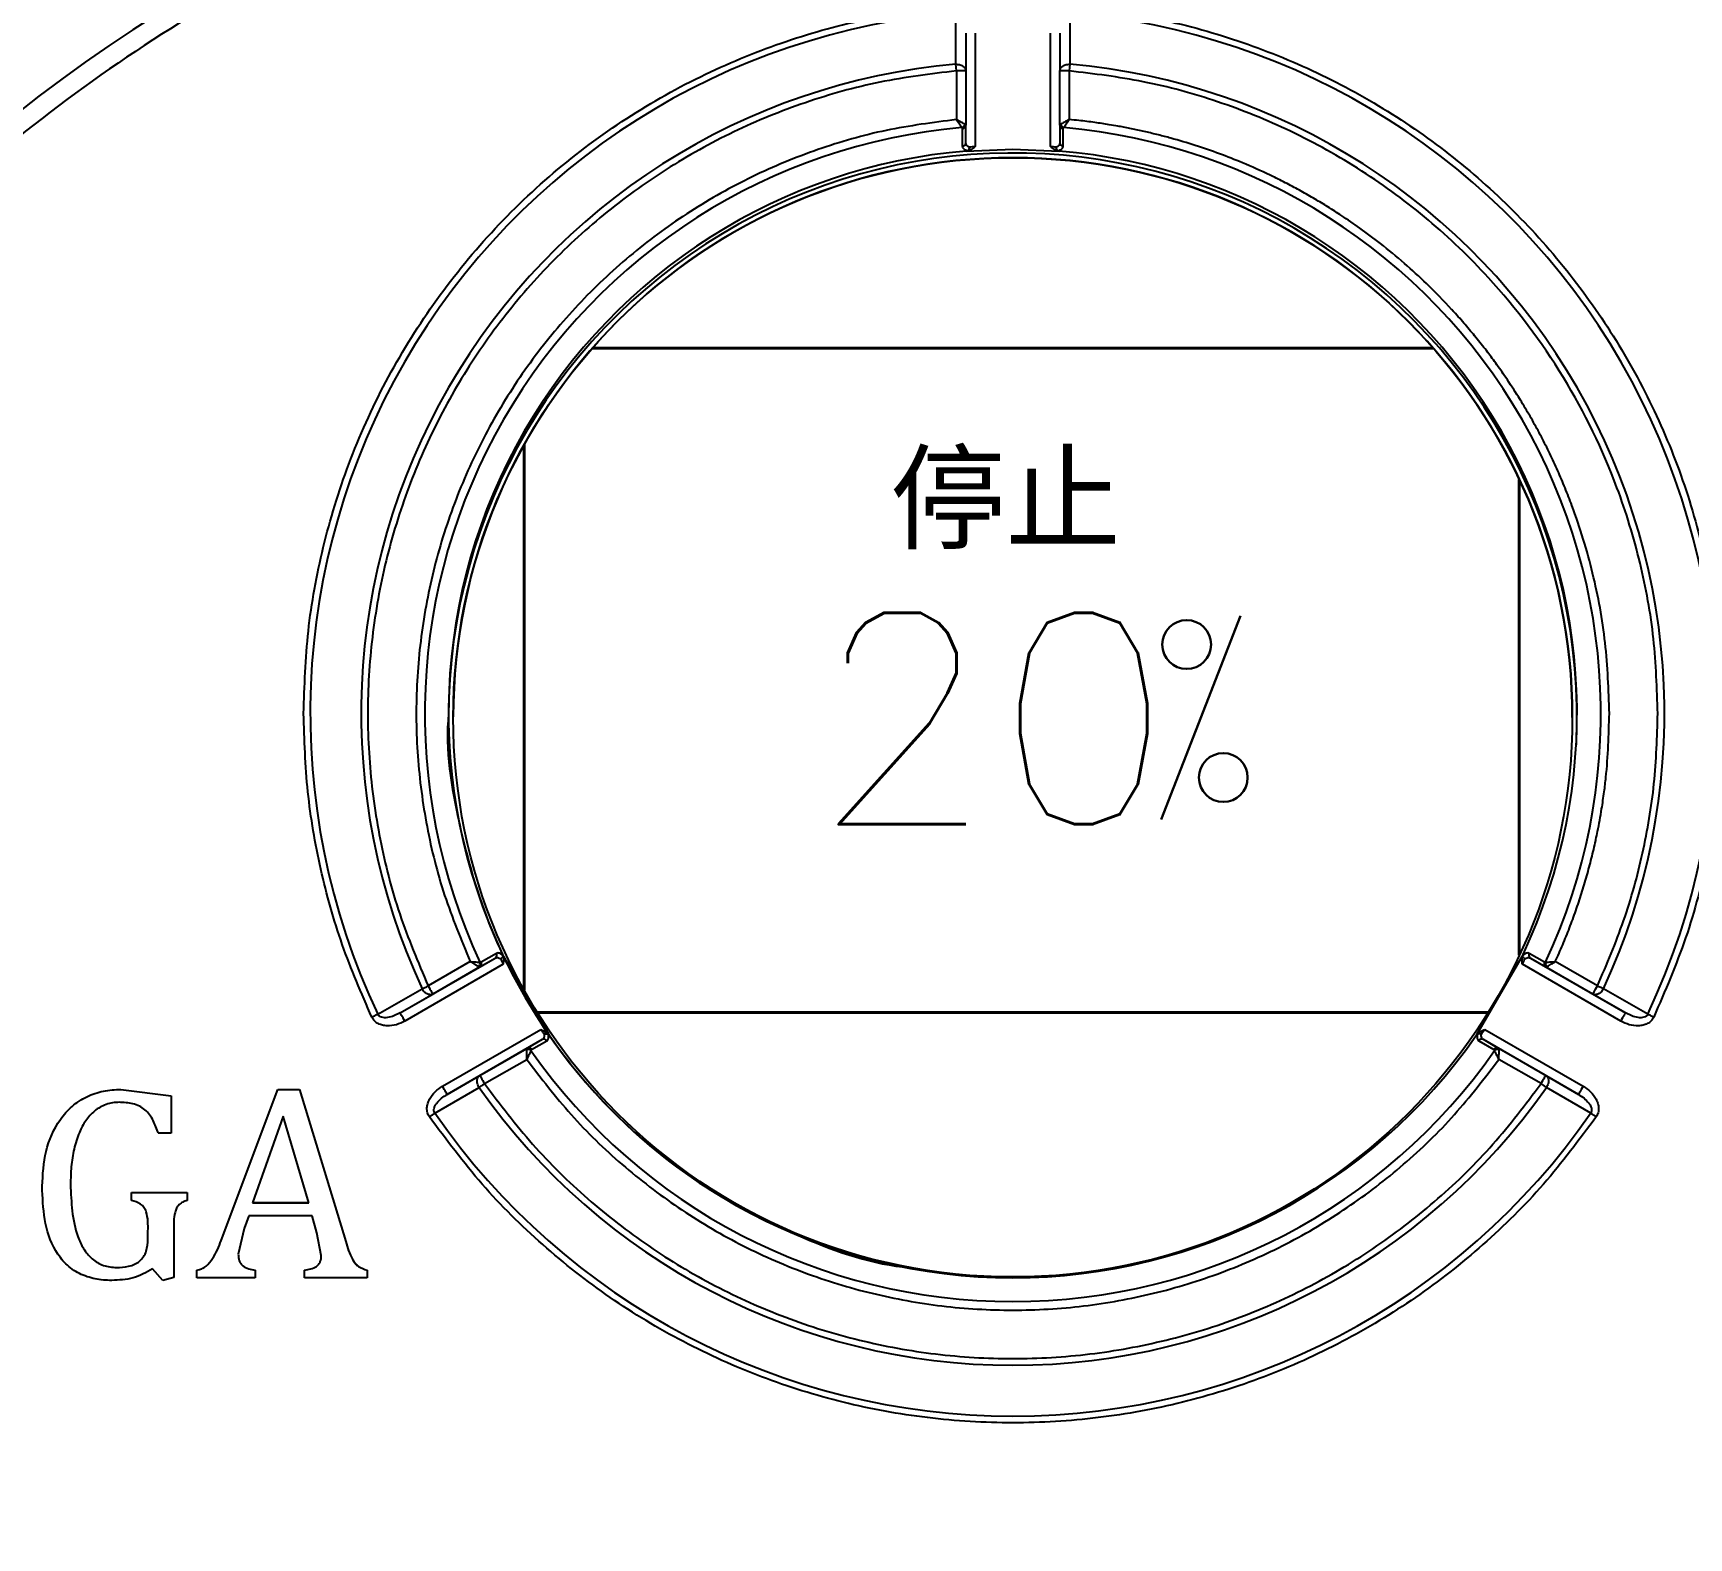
# Model space of a CAD drawing. Header units: millimetres. Extents: x 1953 to 4389, y 564 to 2287.
# Drawn here: x 2553.4 to 2641.4, y 2020.2 to 2100.1 of the extents above; entities that cross this region are included whole.
import ezdxf

# ---------------------------------------------------------------- set-up
doc = ezdxf.new("R2010")
doc.units = ezdxf.units.MM
for name, color, linetype, lineweight in [('DIM', 4, 'Continuous', 13), ('标注', 3, 'Continuous', 13), ('粗实线', 7, 'Continuous', 40)]:
    doc.layers.add(name, color=color, linetype=linetype, lineweight=lineweight)
doc.styles.add('01', font='txt.shx')

msp = doc.modelspace()

# ---------------------------------------------------------------- linework, layer by layer
at = {"color": 7, "linetype": 'Continuous', "lineweight": 25}
for p, q in [((2602.437, 2098.493), (2602.439, 2101.21)), ((2608.496, 2101.21), (2608.499, 2098.493)), ((2602.968, 2100.148), (2602.968, 2098.141)), ((2603.468, 2100.148), (2603.468, 2094.113)), ((2607.468, 2094.113), (2607.468, 2100.148)), ((2607.968, 2100.148), (2607.968, 2098.141)), ((2602.468, 2098.141), (2602.437, 2098.493)), ((2602.468, 2098.141), (2602.468, 2095.555)), ((2602.968, 2098.141), (2602.968, 2095.25)), ((2607.968, 2095.25), (2607.968, 2098.141)), ((2608.499, 2098.493), (2608.468, 2098.141)), ((2608.468, 2098.141), (2608.468, 2095.555)), ((2602.968, 2094.313), (2602.968, 2095.25)), ((2607.968, 2095.25), (2607.968, 2094.313)), ((2602.783, 2095.069), (2602.784, 2094.133)), ((2608.152, 2094.133), (2608.152, 2095.069)), ((2602.994, 2093.877), (2605.468, 2093.98)), ((2605.468, 2093.98), (2607.941, 2093.877)), ((2575.717, 2063.806), (2575.717, 2063.806)), ((2635.217, 2063.742), (2635.217, 2063.743)), ((2578.012, 2051.227), (2577.201, 2050.76)), ((2633.734, 2050.76), (2632.923, 2051.227)), ((2572.895, 2048.06), (2577.948, 2050.978)), ((2578.371, 2050.645), (2573.145, 2047.627)), ((2576.623, 2050.79), (2574.383, 2049.497)), ((2577.137, 2050.51), (2574.633, 2049.064)), ((2577.134, 2050.509), (2577.163, 2050.528)), ((2577.137, 2050.51), (2577.948, 2050.978)), ((2577.974, 2050.996), (2577.981, 2050.993)), ((2580.812, 2046.889), (2578.339, 2051.173)), ((2632.597, 2051.173), (2630.123, 2046.889)), ((2637.791, 2047.627), (2632.564, 2050.645)), ((2632.954, 2050.993), (2632.962, 2050.996)), ((2632.988, 2050.978), (2633.798, 2050.51)), ((2632.988, 2050.978), (2638.041, 2048.06)), ((2633.773, 2050.528), (2633.801, 2050.509)), ((2636.302, 2049.064), (2633.798, 2050.51)), ((2636.552, 2049.497), (2634.313, 2050.79)), ((2571.711, 2047.987), (2574.063, 2049.348)), ((2572.895, 2048.06), (2574.633, 2049.064)), ((2638.041, 2048.06), (2636.302, 2049.064)), ((2639.225, 2047.987), (2636.873, 2049.348)), ((2572.895, 2048.06), (2572.564, 2047.904)), ((2638.372, 2047.904), (2638.041, 2048.06)), ((2575.145, 2044.163), (2580.371, 2047.181)), ((2630.564, 2047.181), (2635.791, 2044.163)), ((2580.448, 2046.648), (2575.395, 2043.73)), ((2577.133, 2044.734), (2579.637, 2046.179)), ((2580.448, 2046.648), (2579.637, 2046.179)), ((2579.886, 2046.11), (2580.696, 2046.579)), ((2630.239, 2046.579), (2631.05, 2046.11)), ((2631.298, 2046.179), (2630.488, 2046.648)), ((2635.541, 2043.73), (2630.488, 2046.648)), ((2633.802, 2044.734), (2631.298, 2046.179)), ((2577.383, 2044.301), (2579.623, 2045.594)), ((2633.552, 2044.301), (2631.313, 2045.594)), ((2575.395, 2043.73), (2577.133, 2044.734)), ((2633.802, 2044.734), (2635.541, 2043.73)), ((2558.044, 2043.995), (2560.72, 2043.654)), ((2558.044, 2043.995), (2558.044, 2043.995)), ((2560.72, 2043.654), (2560.72, 2041.663)), ((2560.72, 2043.654), (2560.72, 2043.654)), ((2563.38, 2035.965), (2566.398, 2043.995)), ((2563.38, 2035.965), (2566.398, 2043.995)), ((2566.398, 2043.995), (2567.543, 2043.995)), ((2566.398, 2043.995), (2566.398, 2043.995)), ((2566.398, 2043.995), (2567.543, 2043.995)), ((2567.543, 2043.995), (2570.004, 2035.907)), ((2567.543, 2043.995), (2567.543, 2043.995)), ((2567.543, 2043.995), (2570.004, 2035.907)), ((2574.739, 2042.741), (2577.094, 2044.098)), ((2636.196, 2042.741), (2633.842, 2044.098)), ((2566.681, 2042.576), (2565.05, 2037.958)), ((2568.041, 2037.958), (2566.681, 2042.576)), ((2560.72, 2041.663), (2560.034, 2041.663)), ((2555.369, 2038.951), (2555.369, 2038.951)), ((2553.86, 2038.85), (2553.86, 2038.85)), ((2558.604, 2038.096), (2558.604, 2038.507)), ((2558.604, 2038.507), (2561.566, 2038.507)), ((2558.604, 2038.507), (2561.566, 2038.507)), ((2558.604, 2038.507), (2558.604, 2038.507)), ((2561.566, 2038.507), (2561.566, 2038.096)), ((2561.566, 2038.507), (2561.566, 2038.507)), ((2564.842, 2037.272), (2564.6, 2036.595)), ((2568.21, 2037.272), (2564.842, 2037.272)), ((2565.05, 2037.958), (2568.041, 2037.958)), ((2568.041, 2037.958), (2565.05, 2037.958)), ((2568.463, 2036.372), (2568.21, 2037.272)), ((2559.485, 2036.033), (2559.485, 2036.462)), ((2560.857, 2036.513), (2560.857, 2033.995)), ((2564.6, 2036.595), (2564.285, 2035.238)), ((2568.703, 2035.165), (2568.463, 2036.372)), ((2563.38, 2035.965), (2563.38, 2035.965)), ((2570.004, 2035.907), (2570.004, 2035.907)), ((2560.276, 2033.842), (2559.731, 2034.455)), ((2560.857, 2033.995), (2560.276, 2033.842)), ((2562.092, 2033.98), (2562.092, 2034.391)), ((2562.092, 2034.391), (2562.092, 2034.391)), ((2565.181, 2033.98), (2562.092, 2033.98)), ((2565.181, 2034.391), (2565.181, 2033.98)), ((2567.813, 2033.98), (2567.813, 2034.391)), ((2571.147, 2033.98), (2567.813, 2033.98)), ((2571.147, 2034.391), (2571.147, 2033.98)), ((2571.147, 2034.391), (2571.147, 2034.391))]:
    msp.add_line(p, q, dxfattribs=at)
at = {"color": 7, "linetype": 'Continuous', "lineweight": 25, "flags": 128}
for points in [[(2602.968, 2098.141), (2602.958, 2098.141), (2602.93, 2098.141), (2602.884, 2098.141), (2602.821, 2098.141), (2602.746, 2098.141), (2602.659, 2098.141), (2602.565, 2098.141), (2602.468, 2098.141)], [(2608.468, 2098.141), (2608.37, 2098.141), (2608.276, 2098.141), (2608.19, 2098.141), (2608.114, 2098.141), (2608.052, 2098.141), (2608.006, 2098.141), (2607.977, 2098.141), (2607.968, 2098.141)], [(2574.063, 2049.348), (2574.096, 2049.363), (2574.131, 2049.38), (2574.169, 2049.397), (2574.21, 2049.416), (2574.252, 2049.436), (2574.295, 2049.456), (2574.339, 2049.476), (2574.383, 2049.497)], [(2574.383, 2049.497), (2574.432, 2049.412), (2574.479, 2049.331), (2574.522, 2049.256), (2574.56, 2049.191), (2574.591, 2049.137), (2574.614, 2049.097), (2574.628, 2049.072), (2574.633, 2049.064)], [(2636.302, 2049.064), (2636.307, 2049.072), (2636.321, 2049.097), (2636.345, 2049.137), (2636.376, 2049.191), (2636.414, 2049.256), (2636.457, 2049.331), (2636.504, 2049.412), (2636.552, 2049.497)], [(2636.873, 2049.348), (2636.84, 2049.363), (2636.804, 2049.38), (2636.766, 2049.397), (2636.726, 2049.416), (2636.684, 2049.436), (2636.641, 2049.456), (2636.597, 2049.476), (2636.552, 2049.497)], [(2571.711, 2047.987), (2571.678, 2047.972), (2571.642, 2047.955), (2571.604, 2047.937), (2571.564, 2047.918), (2571.522, 2047.898), (2571.479, 2047.878), (2571.436, 2047.857), (2571.391, 2047.836)], [(2573.145, 2047.627), (2573.096, 2047.712), (2573.049, 2047.793), (2573.006, 2047.868), (2572.968, 2047.933), (2572.937, 2047.987), (2572.914, 2048.027), (2572.9, 2048.052), (2572.895, 2048.06)], [(2638.041, 2048.06), (2638.036, 2048.052), (2638.022, 2048.027), (2637.999, 2047.987), (2637.968, 2047.933), (2637.93, 2047.868), (2637.886, 2047.793), (2637.84, 2047.712), (2637.791, 2047.627)], [(2639.544, 2047.836), (2639.5, 2047.857), (2639.456, 2047.878), (2639.413, 2047.898), (2639.371, 2047.918), (2639.331, 2047.937), (2639.293, 2047.955), (2639.258, 2047.972), (2639.225, 2047.987)], [(2575.395, 2043.73), (2575.39, 2043.738), (2575.376, 2043.763), (2575.353, 2043.803), (2575.322, 2043.857), (2575.284, 2043.923), (2575.24, 2043.997), (2575.194, 2044.079), (2575.145, 2044.163)], [(2577.383, 2044.301), (2577.343, 2044.273), (2577.303, 2044.245), (2577.264, 2044.217), (2577.226, 2044.191), (2577.19, 2044.165), (2577.156, 2044.141), (2577.123, 2044.119), (2577.094, 2044.098)], [(2577.133, 2044.734), (2577.138, 2044.725), (2577.152, 2044.701), (2577.175, 2044.661), (2577.206, 2044.607), (2577.244, 2044.541), (2577.287, 2044.466), (2577.334, 2044.385), (2577.383, 2044.301)], [(2633.552, 2044.301), (2633.601, 2044.385), (2633.648, 2044.466), (2633.691, 2044.541), (2633.729, 2044.607), (2633.76, 2044.661), (2633.783, 2044.701), (2633.798, 2044.725), (2633.802, 2044.734)], [(2633.842, 2044.098), (2633.812, 2044.119), (2633.78, 2044.141), (2633.745, 2044.165), (2633.709, 2044.191), (2633.671, 2044.217), (2633.632, 2044.245), (2633.593, 2044.273), (2633.552, 2044.301)], [(2635.791, 2044.163), (2635.742, 2044.079), (2635.695, 2043.997), (2635.652, 2043.923), (2635.614, 2043.857), (2635.583, 2043.803), (2635.56, 2043.763), (2635.546, 2043.738), (2635.541, 2043.73)], [(2574.449, 2042.54), (2574.489, 2042.568), (2574.529, 2042.596), (2574.568, 2042.623), (2574.606, 2042.649), (2574.643, 2042.674), (2574.677, 2042.698), (2574.71, 2042.721), (2574.739, 2042.741)], [(2636.196, 2042.741), (2636.226, 2042.721), (2636.258, 2042.698), (2636.293, 2042.674), (2636.33, 2042.649), (2636.368, 2042.623), (2636.407, 2042.596), (2636.447, 2042.568), (2636.487, 2042.54)]]:
    msp.add_lwpolyline(points, dxfattribs=at)
at = {"color": 7, "linetype": 'Continuous', "lineweight": 25}
msp.add_circle((2605.467, 2063.774), 29.75, dxfattribs=at)
for centre, radius, start, end in [((2605.468, 2028.98), 91.48, 295.79271, 180), ((2605.468, 2028.98), 90.341, 353.64897, 186.35103), ((2605.468, 2028.98), 89.875, 353.64897, 186.35103), ((2605.468, 2028.98), 85.319, 353.33017, 186.66983), ((2605.468, 2063.98), 37.354, 94.65071, 205.34929), ((2605.468, 2063.98), 37.354, 334.65071, 85.34929), ((2605.468, 2063.98), 34.646, 95.01875, 204.98125), ((2605.468, 2063.98), 34.646, 335.01875, 84.98125), ((2602.696, 2095.347), 0.229, 285.08159, 349.89545), ((2602.778, 2095.259), 0.19, 271.48934, 357.31235), ((2608.157, 2095.259), 0.19, 182.68765, 268.51066), ((2608.24, 2095.347), 0.229, 190.10455, 254.91841), ((2605.468, 2063.98), 31.264, 94.97704, 205.02296), ((2605.468, 2063.98), 31.264, 334.97704, 85.02296), ((2605.467, 2063.774), 30, 357.22072, 180), ((2605.468, 2063.98), 30, 94.72923, 205.27077), ((2605.467, 2063.774), 29.75, 0, 179.93876), ((2602.778, 2094.322), 0.189, 271.61717, 357.31776), ((2605.468, 2063.98), 30, 334.72923, 85.27077), ((2608.157, 2094.322), 0.189, 182.6801, 268.38296), ((2577.846, 2051.137), 0.189, 302.68007, 28.38309), ((2633.09, 2051.137), 0.189, 151.61704, 237.31779), ((2576.917, 2050.696), 0.229, 310.10459, 14.91837), ((2577.035, 2050.669), 0.19, 302.68761, 28.51079), ((2633.901, 2050.669), 0.19, 151.48921, 237.31239), ((2634.018, 2050.696), 0.229, 165.08163, 229.89541), ((2605.468, 2063.98), 30, 214.72923, 325.27077), ((2579.689, 2045.895), 0.229, 45.08176, 109.89528), ((2579.724, 2046.011), 0.19, 31.48925, 117.3121), ((2605.468, 2063.98), 31.264, 214.97704, 325.02296), ((2580.535, 2046.479), 0.189, 31.61702, 117.31857), ((2630.401, 2046.479), 0.189, 62.68036, 148.38305), ((2631.212, 2046.011), 0.19, 62.6879, 148.51075), ((2631.247, 2045.895), 0.229, 70.10472, 134.91824), ((2605.468, 2063.98), 34.646, 215.01875, 324.98125), ((2605.468, 2063.98), 37.354, 214.65071, 325.34929), ((2605.468, 2028.98), 91.48, 180, 290.22656)]:
    msp.add_arc(centre, radius, start, end, dxfattribs=at)
for points in [[(2507.794, 2039.77), (2508.318, 2043.422), (2509.366, 2050.725), (2512.486, 2061.368), (2516.694, 2071.611), (2522.049, 2081.312), (2528.454, 2090.351), (2535.835, 2098.613), (2544.097, 2105.994), (2553.136, 2112.399), (2562.837, 2117.754), (2573.08, 2121.962), (2583.723, 2125.082), (2591.027, 2126.13), (2594.678, 2126.654)], [(2507.997, 2046.312), (2508.683, 2049.607), (2510.056, 2056.195), (2513.377, 2065.747), (2517.58, 2074.931), (2522.716, 2083.634), (2528.705, 2091.771), (2535.493, 2099.255), (2543.007, 2106.011), (2551.169, 2111.965), (2559.894, 2117.063), (2569.095, 2121.228), (2578.661, 2124.508), (2585.256, 2125.852), (2588.553, 2126.525)], [(2616.257, 2126.654), (2619.909, 2126.13), (2627.212, 2125.082), (2637.855, 2121.962), (2648.098, 2117.754), (2657.799, 2112.399), (2666.838, 2105.994), (2675.1, 2098.613), (2682.482, 2090.351), (2688.886, 2081.312), (2694.242, 2071.611), (2698.45, 2061.368), (2701.569, 2050.725), (2702.617, 2043.422), (2703.141, 2039.77)], [(2622.8, 2126.452), (2626.094, 2125.765), (2632.683, 2124.392), (2642.235, 2121.072), (2651.418, 2116.868), (2660.121, 2111.732), (2668.258, 2105.743), (2675.742, 2098.955), (2682.498, 2091.442), (2688.452, 2083.28), (2693.551, 2074.555), (2697.715, 2065.353), (2700.995, 2055.787), (2702.34, 2049.193), (2703.012, 2045.896)], [(2511.727, 2028.98), (2511.814, 2032.048), (2511.988, 2038.183), (2513.392, 2047.298), (2515.617, 2056.236), (2518.724, 2064.911), (2522.663, 2073.24), (2527.4, 2081.144), (2532.889, 2088.544), (2539.077, 2095.371), (2545.904, 2101.559), (2553.305, 2107.048), (2561.208, 2111.785), (2569.537, 2115.724), (2578.213, 2118.832), (2587.151, 2121.057), (2596.265, 2122.46), (2602.4, 2122.634), (2605.468, 2122.721)], [(2605.468, 2122.721), (2608.535, 2122.634), (2614.671, 2122.46), (2623.785, 2121.057), (2632.723, 2118.832), (2641.398, 2115.724), (2649.728, 2111.785), (2657.631, 2107.048), (2665.032, 2101.559), (2671.859, 2095.371), (2678.047, 2088.544), (2683.535, 2081.144), (2688.273, 2073.24), (2692.211, 2064.911), (2695.319, 2056.236), (2697.544, 2047.298), (2698.947, 2038.183), (2699.121, 2032.048), (2699.208, 2028.98)], [(2605.468, 2113.266), (2602.505, 2113.176), (2596.58, 2112.995), (2587.79, 2111.54), (2579.198, 2109.235), (2570.896, 2106.02), (2562.979, 2101.955), (2555.534, 2097.077), (2548.644, 2091.443), (2542.385, 2085.115), (2536.827, 2078.164), (2532.032, 2070.666), (2528.052, 2062.704), (2524.933, 2054.369), (2522.704, 2045.751), (2521.413, 2036.948), (2520.988, 2028.049), (2521.497, 2022.143), (2521.752, 2019.19)], [(2689.184, 2019.19), (2689.438, 2022.143), (2689.947, 2028.049), (2689.523, 2036.948), (2688.231, 2045.751), (2686.003, 2054.369), (2682.884, 2062.704), (2678.904, 2070.666), (2674.108, 2078.164), (2668.55, 2085.115), (2662.291, 2091.443), (2655.401, 2097.077), (2647.956, 2101.955), (2640.039, 2106.02), (2631.738, 2109.235), (2623.145, 2111.54), (2614.356, 2112.995), (2608.43, 2113.176), (2605.468, 2113.266)], [(2608.525, 2101.563), (2610.034, 2101.387), (2613.05, 2101.035), (2617.454, 2099.821), (2621.685, 2098.124), (2625.68, 2095.92), (2629.38, 2093.253), (2632.732, 2090.16), (2635.688, 2086.685), (2638.203, 2082.879), (2640.241, 2078.798), (2641.773, 2074.501), (2642.776, 2070.051), (2643.235, 2065.513), (2643.147, 2060.952), (2642.5, 2056.439), (2641.35, 2052.019), (2640.146, 2049.23), (2639.544, 2047.836)], [(2602.468, 2098.141), (2601.106, 2097.974), (2598.383, 2097.639), (2594.411, 2096.522), (2590.595, 2094.972), (2586.993, 2092.968), (2583.657, 2090.549), (2580.634, 2087.748), (2577.969, 2084.606), (2575.698, 2081.167), (2573.855, 2077.481), (2572.467, 2073.601), (2571.552, 2069.583), (2571.126, 2065.485), (2571.191, 2061.364), (2571.757, 2057.284), (2572.775, 2053.286), (2573.847, 2050.76), (2574.383, 2049.497)], [(2602.468, 2095.555), (2601.219, 2095.393), (2598.721, 2095.068), (2595.081, 2094.022), (2591.585, 2092.582), (2588.286, 2090.729), (2585.23, 2088.499), (2582.461, 2085.922), (2580.018, 2083.034), (2577.935, 2079.876), (2576.241, 2076.493), (2574.962, 2072.933), (2574.114, 2069.246), (2573.711, 2065.485), (2573.756, 2061.702), (2574.257, 2057.954), (2575.171, 2054.278), (2576.139, 2051.953), (2576.623, 2050.79)], [(2603.468, 2094.113), (2603.411, 2094.108), (2603.296, 2094.097), (2603.201, 2094.086), (2603.153, 2094.081)], [(2607.782, 2094.081), (2607.735, 2094.086), (2607.639, 2094.097), (2607.525, 2094.108), (2607.468, 2094.113)], [(2578.242, 2050.933), (2578.261, 2050.889), (2578.3, 2050.801), (2578.347, 2050.697), (2578.371, 2050.645)], [(2632.564, 2050.645), (2632.588, 2050.697), (2632.636, 2050.801), (2632.674, 2050.889), (2632.693, 2050.933)], [(2580.371, 2047.181), (2580.404, 2047.134), (2580.471, 2047.04), (2580.528, 2046.963), (2580.557, 2046.925)], [(2630.379, 2046.925), (2630.408, 2046.963), (2630.465, 2047.04), (2630.531, 2047.134), (2630.564, 2047.181)], [(2579.623, 2045.594), (2580.388, 2044.593), (2581.918, 2042.592), (2584.644, 2039.963), (2587.639, 2037.655), (2590.893, 2035.725), (2594.352, 2034.193), (2597.969, 2033.084), (2601.692, 2032.412), (2605.468, 2032.187), (2609.244, 2032.412), (2612.967, 2033.084), (2616.583, 2034.193), (2620.042, 2035.725), (2623.297, 2037.655), (2626.292, 2039.963), (2629.018, 2042.592), (2630.548, 2044.593), (2631.313, 2045.594)], [(2577.383, 2044.301), (2578.209, 2043.205), (2579.86, 2041.014), (2582.814, 2038.133), (2586.064, 2035.603), (2589.6, 2033.486), (2593.363, 2031.806), (2597.3, 2030.589), (2601.354, 2029.851), (2605.468, 2029.604), (2609.581, 2029.851), (2613.636, 2030.589), (2617.573, 2031.806), (2621.335, 2033.486), (2624.872, 2035.603), (2628.122, 2038.133), (2631.075, 2041.014), (2632.727, 2043.205), (2633.552, 2044.301)], [(2636.487, 2042.54), (2635.58, 2041.322), (2633.767, 2038.885), (2630.515, 2035.679), (2626.929, 2032.862), (2623.023, 2030.505), (2618.863, 2028.634), (2614.508, 2027.278), (2610.021, 2026.456), (2605.468, 2026.181), (2600.915, 2026.456), (2596.428, 2027.278), (2592.072, 2028.634), (2587.912, 2030.505), (2584.006, 2032.862), (2580.421, 2035.679), (2577.168, 2038.885), (2575.355, 2041.322), (2574.449, 2042.54)], [(2605.468, 1935.24), (2602.4, 1935.327), (2596.265, 1935.501), (2587.151, 1936.904), (2578.213, 1939.129), (2569.537, 1942.237), (2561.208, 1946.176), (2553.305, 1950.913), (2545.904, 1956.402), (2539.077, 1962.589), (2532.889, 1969.416), (2527.4, 1976.817), (2522.663, 1984.72), (2518.724, 1993.05), (2515.617, 2001.725), (2513.392, 2010.663), (2511.988, 2019.777), (2511.814, 2025.913), (2511.727, 2028.98)], [(2699.208, 2028.98), (2699.121, 2025.913), (2698.947, 2019.777), (2697.544, 2010.663), (2695.319, 2001.725), (2692.211, 1993.05), (2688.273, 1984.72), (2683.535, 1976.817), (2678.047, 1969.416), (2671.859, 1962.589), (2665.032, 1956.402), (2657.631, 1950.913), (2649.728, 1946.176), (2641.398, 1942.237), (2632.723, 1939.129), (2623.785, 1936.904), (2614.671, 1935.501), (2608.535, 1935.327), (2605.468, 1935.24)]]:
    msp.add_open_spline(points, degree=3, dxfattribs=at)
for points, knots in [([(2567.761, 2063.98), (2567.81, 2065.444), (2567.91, 2068.413), (2568.733, 2072.864), (2570.091, 2077.317), (2572.05, 2081.668), (2574.592, 2085.808), (2577.667, 2089.61), (2581.207, 2092.983), (2585.128, 2095.853), (2589.306, 2098.158), (2593.634, 2099.873), (2598.003, 2101.054), (2600.955, 2101.395), (2602.41, 2101.563)], [0, 0, 0, 0, 0.078216, 0.158605, 0.241035, 0.32651, 0.412892, 0.5, 0.587092, 0.673473, 0.758965, 0.841378, 0.921776, 1, 1, 1, 1]), ([(2602.437, 2098.493), (2602.502, 2098.491), (2602.602, 2098.488), (2602.726, 2098.446), (2602.81, 2098.402), (2602.881, 2098.344), (2602.949, 2098.26), (2602.961, 2098.187), (2602.968, 2098.141)], [0, 0, 0, 0, 0.238585, 0.363839, 0.500003, 0.621304, 0.761415, 1, 1, 1, 1]), ([(2607.968, 2098.141), (2607.975, 2098.187), (2607.986, 2098.26), (2608.055, 2098.344), (2608.126, 2098.402), (2608.209, 2098.446), (2608.333, 2098.488), (2608.433, 2098.491), (2608.499, 2098.493)], [0, 0, 0, 0, 0.238585, 0.378746, 0.499997, 0.636212, 0.761415, 1, 1, 1, 1]), ([(2639.761, 2063.98), (2639.716, 2065.306), (2639.626, 2067.996), (2638.883, 2072.029), (2637.448, 2076.755), (2634.901, 2081.985), (2631.358, 2086.697), (2627.632, 2090.272), (2624.093, 2092.884), (2620.321, 2094.989), (2616.409, 2096.562), (2612.458, 2097.655), (2609.786, 2097.981), (2608.468, 2098.141)], [0, 0, 0, 0, 0.078277, 0.15871, 0.241168, 0.369329, 0.499889, 0.586965, 0.673339, 0.758831, 0.841272, 0.921714, 1, 1, 1, 1]), ([(2602.921, 2095.307), (2602.897, 2095.32), (2602.845, 2095.348), (2602.736, 2095.408), (2602.608, 2095.479), (2602.52, 2095.527), (2602.468, 2095.555)], [0, 0, 0, 0, 0.242714, 0.515432, 0.71469, 1, 1, 1, 1]), ([(2602.755, 2095.126), (2602.74, 2095.149), (2602.707, 2095.198), (2602.639, 2095.301), (2602.557, 2095.422), (2602.501, 2095.506), (2602.468, 2095.555)], [0, 0, 0, 0, 0.242139, 0.515387, 0.713959, 1, 1, 1, 1]), ([(2602.968, 2095.25), (2602.965, 2095.261), (2602.961, 2095.281), (2602.933, 2095.298), (2602.921, 2095.307)], [0, 0, 0, 0, 0.544668, 1, 1, 1, 1]), ([(2608.015, 2095.307), (2608.002, 2095.298), (2607.974, 2095.281), (2607.97, 2095.261), (2607.968, 2095.25)], [0, 0, 0, 0, 0.455333, 1, 1, 1, 1]), ([(2608.468, 2095.555), (2608.416, 2095.527), (2608.327, 2095.479), (2608.2, 2095.408), (2608.091, 2095.348), (2608.039, 2095.32), (2608.015, 2095.307)], [0, 0, 0, 0, 0.285344, 0.484568, 0.757303, 1, 1, 1, 1]), ([(2608.468, 2095.555), (2608.435, 2095.506), (2608.379, 2095.422), (2608.297, 2095.301), (2608.228, 2095.198), (2608.195, 2095.149), (2608.18, 2095.126)], [0, 0, 0, 0, 0.286006, 0.484613, 0.757844, 1, 1, 1, 1]), ([(2637.185, 2063.98), (2637.142, 2065.234), (2637.056, 2067.744), (2636.363, 2071.454), (2635.536, 2074.179), (2634.838, 2075.969), (2634.445, 2076.889), (2634.024, 2077.797), (2633.574, 2078.69), (2633.096, 2079.569), (2632.75, 2080.16), (2632.499, 2080.572), (2632.205, 2081.048), (2631.739, 2081.763), (2631.165, 2082.579), (2630.637, 2083.287), (2630.098, 2083.971), (2629.526, 2084.655), (2629.095, 2085.142), (2628.421, 2085.879), (2627.559, 2086.762), (2626.282, 2087.931), (2625.094, 2088.911), (2623.975, 2089.748), (2623.04, 2090.391), (2622.245, 2090.901), (2621.526, 2091.336), (2620.801, 2091.749), (2620.049, 2092.151), (2619.494, 2092.429), (2618.709, 2092.806), (2617.772, 2093.225), (2616.445, 2093.747), (2615.175, 2094.185), (2614.088, 2094.509), (2613.207, 2094.741), (2612.538, 2094.901), (2611.866, 2095.047), (2611.37, 2095.144), (2610.946, 2095.221), (2610.494, 2095.298), (2609.803, 2095.403), (2609.094, 2095.492), (2608.638, 2095.538), (2608.468, 2095.555)], [0, 0, 0, 0, 0.080365, 0.160729, 0.241094, 0.262468, 0.283842, 0.305215, 0.326587, 0.347957, 0.369326, 0.370443, 0.378885, 0.405204, 0.425118, 0.442801, 0.461848, 0.480895, 0.49994, 0.50352, 0.544914, 0.57896, 0.614384, 0.643615, 0.668512, 0.687104, 0.704122, 0.72234, 0.740558, 0.758776, 0.762108, 0.796425, 0.824503, 0.853496, 0.882488, 0.897179, 0.911868, 0.926558, 0.941247, 0.944272, 0.9542, 0.970596, 0.989058, 1, 1, 1, 1]), ([(2602.755, 2095.126), (2602.764, 2095.117), (2602.78, 2095.099), (2602.782, 2095.079), (2602.783, 2095.069)], [0, 0, 0, 0, 0.49497, 1, 1, 1, 1]), ([(2608.152, 2095.069), (2608.153, 2095.079), (2608.156, 2095.099), (2608.172, 2095.117), (2608.18, 2095.126)], [0, 0, 0, 0, 0.505034, 1, 1, 1, 1]), ([(2602.784, 2094.133), (2602.787, 2094.108), (2602.794, 2094.06), (2602.851, 2093.993), (2602.936, 2093.935), (2603.022, 2093.908), (2603.064, 2093.894)], [0, 0, 0, 0, 0.253237, 0.501002, 0.754124, 1, 1, 1, 1]), ([(2603.153, 2094.081), (2603.126, 2094.094), (2603.069, 2094.122), (2602.99, 2094.198), (2602.976, 2094.267), (2602.968, 2094.313)], [0, 0, 0, 0, 0.233086, 0.493007, 1, 1, 1, 1]), ([(2603.468, 2094.113), (2603.396, 2094.061), (2603.285, 2093.98), (2603.123, 2093.9), (2603.035, 2093.884), (2602.994, 2093.877)], [0, 0, 0, 0, 0.500211, 0.768831, 1, 1, 1, 1]), ([(2603.064, 2093.894), (2603.06, 2093.892), (2603.052, 2093.888), (2603.029, 2093.881), (2603.009, 2093.879), (2602.994, 2093.877)], [0, 0, 0, 0, 0.22087, 0.452261, 1, 1, 1, 1]), ([(2603.153, 2094.081), (2603.153, 2094.081), (2603.153, 2094.081), (2603.153, 2094.081), (2603.153, 2094.08), (2603.153, 2094.079), (2603.153, 2094.075), (2603.151, 2094.059), (2603.145, 2094.02), (2603.128, 2093.969), (2603.099, 2093.921), (2603.075, 2093.903), (2603.064, 2093.894)], [0, 0, 0, 0, 0.000085, 0.000256, 0.000889, 0.00335, 0.013107, 0.052364, 0.215004, 0.505233, 0.751511, 1, 1, 1, 1]), ([(2607.941, 2093.877), (2607.901, 2093.884), (2607.812, 2093.9), (2607.651, 2093.98), (2607.54, 2094.061), (2607.468, 2094.113)], [0, 0, 0, 0, 0.2295204, 0.499747, 1, 1, 1, 1]), ([(2607.968, 2094.313), (2607.959, 2094.267), (2607.946, 2094.198), (2607.866, 2094.122), (2607.809, 2094.094), (2607.782, 2094.081)], [0, 0, 0, 0, 0.506993, 0.766897, 1, 1, 1, 1]), ([(2607.872, 2093.894), (2607.86, 2093.904), (2607.835, 2093.923), (2607.808, 2093.971), (2607.789, 2094.025), (2607.785, 2094.063), (2607.782, 2094.081)], [0, 0, 0, 0, 0.260276, 0.5208, 0.77013, 1, 1, 1, 1]), ([(2607.872, 2093.894), (2607.914, 2093.908), (2607.999, 2093.935), (2608.085, 2093.993), (2608.141, 2094.06), (2608.148, 2094.108), (2608.152, 2094.133)], [0, 0, 0, 0, 0.245779, 0.498992, 0.746656, 1, 1, 1, 1]), ([(2607.941, 2093.877), (2607.927, 2093.879), (2607.907, 2093.881), (2607.883, 2093.888), (2607.876, 2093.892), (2607.872, 2093.894)], [0, 0, 0, 0, 0.55228, 0.782751, 1, 1, 1, 1]), ([(2571.391, 2047.836), (2570.835, 2049.111), (2569.724, 2051.662), (2568.616, 2055.691), (2567.891, 2059.808), (2567.804, 2062.589), (2567.761, 2063.98)], [0, 0, 0, 0, 0.249984, 0.5, 0.749984, 1, 1, 1, 1]), ([(2575.471, 2064.011), (2575.47, 2064.001), (2575.276, 2062.039), (2575.943, 2058.083), (2577.549, 2052.427), (2580.369, 2047.203), (2584.117, 2042.635), (2588.691, 2038.856), (2593.922, 2036.155), (2597.92, 2034.697), (2600.134, 2034.502), (2600.393, 2034.479)], [0, 0, 0, 0, 0.0007602, 0.1408474, 0.2809347, 0.4210219, 0.5611091, 0.7011963, 0.8412835, 0.9813707, 1, 1, 1, 1]), ([(2634.313, 2050.79), (2634.445, 2051.086), (2634.709, 2051.677), (2635.071, 2052.579), (2635.407, 2053.491), (2635.714, 2054.413), (2635.993, 2055.344), (2636.243, 2056.283), (2636.394, 2056.931), (2636.497, 2057.407), (2636.613, 2057.963), (2636.767, 2058.807), (2636.908, 2059.767), (2637.114, 2061.454), (2637.153, 2062.846), (2637.185, 2063.98)], [0, 0, 0, 0, 0.071444, 0.142884, 0.21432, 0.285763, 0.357207, 0.428638, 0.500056, 0.504064, 0.536048, 0.625256, 0.693238, 0.750093, 1, 1, 1, 1]), ([(2636.552, 2049.497), (2637.044, 2050.643), (2638.026, 2052.934), (2639.006, 2056.55), (2639.645, 2060.241), (2639.722, 2062.733), (2639.761, 2063.98)], [0, 0, 0, 0, 0.2499816, 0.4999998, 0.7499816, 1, 1, 1, 1]), ([(2578.359, 2051.104), (2578.326, 2051.134), (2578.26, 2051.194), (2578.167, 2051.239), (2578.081, 2051.255), (2578.035, 2051.236), (2578.012, 2051.227)], [0, 0, 0, 0, 0.245779, 0.498992, 0.746657, 1, 1, 1, 1]), ([(2632.923, 2051.227), (2632.9, 2051.236), (2632.855, 2051.255), (2632.769, 2051.239), (2632.676, 2051.194), (2632.609, 2051.134), (2632.577, 2051.104)], [0, 0, 0, 0, 0.253237, 0.501002, 0.754124, 1, 1, 1, 1]), ([(2576.623, 2050.79), (2576.682, 2050.786), (2576.782, 2050.779), (2576.928, 2050.769), (2577.052, 2050.761), (2577.11, 2050.757), (2577.138, 2050.755)], [0, 0, 0, 0, 0.286006, 0.484613, 0.757844, 1, 1, 1, 1]), ([(2577.064, 2050.522), (2577.041, 2050.536), (2576.99, 2050.566), (2576.884, 2050.632), (2576.759, 2050.706), (2576.673, 2050.759), (2576.623, 2050.79)], [0, 0, 0, 0, 0.242697, 0.515432, 0.714656, 1, 1, 1, 1]), ([(2577.064, 2050.522), (2577.078, 2050.515), (2577.107, 2050.5), (2577.126, 2050.506), (2577.137, 2050.51)], [0, 0, 0, 0, 0.455333, 1, 1, 1, 1]), ([(2577.201, 2050.76), (2577.192, 2050.755), (2577.173, 2050.747), (2577.15, 2050.753), (2577.138, 2050.755)], [0, 0, 0, 0, 0.505034, 1, 1, 1, 1]), ([(2577.948, 2050.978), (2577.992, 2050.993), (2578.059, 2051.016), (2578.164, 2050.985), (2578.217, 2050.95), (2578.242, 2050.933)], [0, 0, 0, 0, 0.506993, 0.766897, 1, 1, 1, 1]), ([(2578.359, 2051.104), (2578.357, 2051.09), (2578.353, 2051.061), (2578.326, 2051.011), (2578.29, 2050.97), (2578.26, 2050.946), (2578.246, 2050.936), (2578.243, 2050.934), (2578.242, 2050.933), (2578.242, 2050.933), (2578.242, 2050.933), (2578.242, 2050.933), (2578.242, 2050.933)], [0, 0, 0, 0, 0.247987, 0.494121, 0.79066, 0.948951, 0.987198, 0.996714, 0.999119, 0.99974, 0.999911, 1, 1, 1, 1]), ([(2578.339, 2051.173), (2578.345, 2051.16), (2578.353, 2051.141), (2578.359, 2051.117), (2578.359, 2051.109), (2578.359, 2051.104)], [0, 0, 0, 0, 0.55228, 0.782751, 1, 1, 1, 1]), ([(2578.339, 2051.173), (2578.353, 2051.134), (2578.384, 2051.05), (2578.395, 2050.87), (2578.381, 2050.733), (2578.371, 2050.645)], [0, 0, 0, 0, 0.22952, 0.499747, 1, 1, 1, 1]), ([(2632.564, 2050.645), (2632.555, 2050.733), (2632.54, 2050.87), (2632.551, 2051.05), (2632.582, 2051.134), (2632.597, 2051.173)], [0, 0, 0, 0, 0.500211, 0.768831, 1, 1, 1, 1]), ([(2632.577, 2051.104), (2632.577, 2051.109), (2632.577, 2051.118), (2632.583, 2051.141), (2632.591, 2051.16), (2632.597, 2051.173)], [0, 0, 0, 0, 0.22087, 0.452261, 1, 1, 1, 1]), ([(2632.693, 2050.933), (2632.693, 2050.933), (2632.693, 2050.933), (2632.693, 2050.933), (2632.693, 2050.933), (2632.692, 2050.934), (2632.689, 2050.936), (2632.675, 2050.946), (2632.645, 2050.97), (2632.609, 2051.012), (2632.583, 2051.061), (2632.579, 2051.09), (2632.577, 2051.104)], [0, 0, 0, 0, 0.0000851, 0.0002561, 0.000889, 0.0033496, 0.0131073, 0.0523637, 0.2150037, 0.5052334, 0.751511, 1, 1, 1, 1]), ([(2632.693, 2050.933), (2632.718, 2050.95), (2632.771, 2050.985), (2632.877, 2051.016), (2632.944, 2050.993), (2632.988, 2050.978)], [0, 0, 0, 0, 0.233086, 0.493007, 1, 1, 1, 1]), ([(2633.798, 2050.755), (2633.786, 2050.753), (2633.762, 2050.747), (2633.744, 2050.755), (2633.734, 2050.76)], [0, 0, 0, 0, 0.4949702, 1, 1, 1, 1]), ([(2633.798, 2050.755), (2633.825, 2050.757), (2633.884, 2050.761), (2634.008, 2050.769), (2634.153, 2050.779), (2634.254, 2050.786), (2634.313, 2050.79)], [0, 0, 0, 0, 0.242139, 0.515387, 0.713959, 1, 1, 1, 1]), ([(2633.798, 2050.51), (2633.809, 2050.506), (2633.829, 2050.5), (2633.858, 2050.515), (2633.871, 2050.522)], [0, 0, 0, 0, 0.544668, 1, 1, 1, 1]), ([(2633.871, 2050.522), (2633.894, 2050.535), (2633.943, 2050.565), (2634.046, 2050.628), (2634.172, 2050.704), (2634.261, 2050.758), (2634.313, 2050.79)], [0, 0, 0, 0, 0.233588, 0.498754, 0.705373, 1, 1, 1, 1]), ([(2574.633, 2049.064), (2574.59, 2049.047), (2574.521, 2049.021), (2574.413, 2049.038), (2574.328, 2049.07), (2574.248, 2049.121), (2574.15, 2049.207), (2574.097, 2049.292), (2574.063, 2049.348)], [0, 0, 0, 0, 0.238585, 0.378746, 0.499997, 0.636212, 0.761415, 1, 1, 1, 1]), ([(2636.873, 2049.348), (2636.838, 2049.292), (2636.785, 2049.207), (2636.687, 2049.121), (2636.607, 2049.07), (2636.522, 2049.038), (2636.415, 2049.021), (2636.346, 2049.047), (2636.302, 2049.064)], [0, 0, 0, 0, 0.238585, 0.363839, 0.500003, 0.621304, 0.761415, 1, 1, 1, 1]), ([(2573.145, 2047.627), (2572.997, 2047.555), (2572.702, 2047.411), (2572.285, 2047.359), (2571.958, 2047.398), (2571.725, 2047.484), (2571.518, 2047.624), (2571.433, 2047.766), (2571.391, 2047.836)], [0, 0, 0, 0, 0.249813, 0.499193, 0.628879, 0.749485, 0.877324, 1, 1, 1, 1]), ([(2572.564, 2047.904), (2572.452, 2047.868), (2572.287, 2047.816), (2572.063, 2047.804), (2571.914, 2047.823), (2571.805, 2047.871), (2571.74, 2047.931), (2571.721, 2047.968), (2571.711, 2047.987)], [0, 0, 0, 0, 0.3847801, 0.5643592, 0.7273499, 0.8689544, 0.9343706, 1, 1, 1, 1]), ([(2639.544, 2047.836), (2639.503, 2047.766), (2639.417, 2047.624), (2639.211, 2047.484), (2638.977, 2047.398), (2638.65, 2047.359), (2638.233, 2047.411), (2637.938, 2047.555), (2637.791, 2047.627)], [0, 0, 0, 0, 0.122541, 0.250728, 0.370854, 0.501138, 0.750528, 1, 1, 1, 1]), ([(2639.225, 2047.987), (2639.215, 2047.968), (2639.195, 2047.931), (2639.131, 2047.87), (2639.022, 2047.822), (2638.872, 2047.804), (2638.648, 2047.816), (2638.484, 2047.868), (2638.372, 2047.904)], [0, 0, 0, 0, 0.0657455, 0.1312299, 0.2728945, 0.435902, 0.6154442, 1, 1, 1, 1]), ([(2580.371, 2047.181), (2580.453, 2047.145), (2580.578, 2047.089), (2580.728, 2046.989), (2580.786, 2046.92), (2580.812, 2046.889)], [0, 0, 0, 0, 0.500211, 0.768831, 1, 1, 1, 1]), ([(2580.557, 2046.925), (2580.558, 2046.895), (2580.563, 2046.831), (2580.537, 2046.724), (2580.483, 2046.678), (2580.448, 2046.648)], [0, 0, 0, 0, 0.233085, 0.493007, 1, 1, 1, 1]), ([(2580.556, 2046.925), (2580.574, 2046.932), (2580.609, 2046.947), (2580.666, 2046.958), (2580.721, 2046.957), (2580.749, 2046.946), (2580.763, 2046.94)], [0, 0, 0, 0, 0.233611, 0.484456, 0.743694, 1, 1, 1, 1]), ([(2580.696, 2046.579), (2580.716, 2046.594), (2580.754, 2046.624), (2580.783, 2046.706), (2580.791, 2046.81), (2580.772, 2046.897), (2580.763, 2046.94)], [0, 0, 0, 0, 0.253237, 0.501002, 0.754124, 1, 1, 1, 1]), ([(2580.763, 2046.94), (2580.767, 2046.938), (2580.774, 2046.933), (2580.792, 2046.917), (2580.804, 2046.9), (2580.812, 2046.889)], [0, 0, 0, 0, 0.22087, 0.452261, 1, 1, 1, 1]), ([(2630.123, 2046.889), (2630.15, 2046.92), (2630.207, 2046.989), (2630.357, 2047.089), (2630.483, 2047.145), (2630.564, 2047.181)], [0, 0, 0, 0, 0.22952, 0.499747, 1, 1, 1, 1]), ([(2630.123, 2046.889), (2630.132, 2046.9), (2630.144, 2046.917), (2630.161, 2046.933), (2630.169, 2046.938), (2630.172, 2046.94)], [0, 0, 0, 0, 0.55228, 0.782751, 1, 1, 1, 1]), ([(2630.172, 2046.94), (2630.163, 2046.897), (2630.144, 2046.81), (2630.152, 2046.706), (2630.181, 2046.624), (2630.22, 2046.594), (2630.239, 2046.579)], [0, 0, 0, 0, 0.245779, 0.498992, 0.746657, 1, 1, 1, 1]), ([(2630.379, 2046.925), (2630.358, 2046.933), (2630.321, 2046.949), (2630.265, 2046.958), (2630.214, 2046.957), (2630.186, 2046.946), (2630.172, 2046.94)], [0, 0, 0, 0, 0.284658, 0.500314, 0.748381, 1, 1, 1, 1]), ([(2630.488, 2046.648), (2630.452, 2046.678), (2630.399, 2046.724), (2630.373, 2046.831), (2630.377, 2046.895), (2630.379, 2046.925)], [0, 0, 0, 0, 0.506993, 0.766897, 1, 1, 1, 1]), ([(2579.637, 2046.179), (2579.629, 2046.172), (2579.613, 2046.158), (2579.612, 2046.125), (2579.611, 2046.11)], [0, 0, 0, 0, 0.544668, 1, 1, 1, 1]), ([(2579.611, 2046.11), (2579.612, 2046.083), (2579.613, 2046.024), (2579.616, 2045.899), (2579.618, 2045.753), (2579.621, 2045.653), (2579.623, 2045.594)], [0, 0, 0, 0, 0.242714, 0.515432, 0.71469, 1, 1, 1, 1]), ([(2579.85, 2046.057), (2579.838, 2046.033), (2579.812, 2045.98), (2579.757, 2045.868), (2579.693, 2045.737), (2579.649, 2045.647), (2579.623, 2045.594)], [0, 0, 0, 0, 0.242139, 0.515387, 0.713959, 1, 1, 1, 1]), ([(2579.85, 2046.057), (2579.854, 2046.069), (2579.861, 2046.092), (2579.877, 2046.104), (2579.886, 2046.11)], [0, 0, 0, 0, 0.49497, 1, 1, 1, 1]), ([(2631.05, 2046.11), (2631.058, 2046.104), (2631.074, 2046.092), (2631.082, 2046.069), (2631.085, 2046.057)], [0, 0, 0, 0, 0.505034, 1, 1, 1, 1]), ([(2631.313, 2045.594), (2631.287, 2045.647), (2631.242, 2045.737), (2631.179, 2045.868), (2631.123, 2045.98), (2631.097, 2046.033), (2631.085, 2046.057)], [0, 0, 0, 0, 0.286006, 0.484613, 0.757844, 1, 1, 1, 1]), ([(2631.324, 2046.11), (2631.324, 2046.125), (2631.322, 2046.158), (2631.307, 2046.172), (2631.298, 2046.179)], [0, 0, 0, 0, 0.455333, 1, 1, 1, 1]), ([(2631.313, 2045.594), (2631.314, 2045.653), (2631.317, 2045.753), (2631.319, 2045.899), (2631.323, 2046.024), (2631.324, 2046.083), (2631.324, 2046.11)], [0, 0, 0, 0, 0.285344, 0.484568, 0.757303, 1, 1, 1, 1]), ([(2574.449, 2042.54), (2574.409, 2042.611), (2574.329, 2042.756), (2574.311, 2043.005), (2574.353, 2043.25), (2574.482, 2043.553), (2574.737, 2043.888), (2575.009, 2044.072), (2575.145, 2044.163)], [0, 0, 0, 0, 0.122541, 0.250728, 0.370854, 0.501138, 0.750528, 1, 1, 1, 1]), ([(2577.006, 2044.301), (2576.998, 2044.345), (2576.98, 2044.44), (2577.001, 2044.57), (2577.053, 2044.674), (2577.107, 2044.714), (2577.133, 2044.734)], [0, 0, 0, 0, 0.239538, 0.517557, 0.768203, 1, 1, 1, 1]), ([(2577.094, 2044.098), (2577.075, 2044.13), (2577.037, 2044.195), (2577.016, 2044.265), (2577.006, 2044.301)], [0, 0, 0, 0, 0.493554, 1, 1, 1, 1]), ([(2633.802, 2044.734), (2633.829, 2044.714), (2633.883, 2044.674), (2633.935, 2044.57), (2633.955, 2044.44), (2633.938, 2044.345), (2633.93, 2044.301)], [0, 0, 0, 0, 0.231797, 0.482443, 0.76048, 1, 1, 1, 1]), ([(2633.93, 2044.301), (2633.919, 2044.265), (2633.898, 2044.195), (2633.861, 2044.13), (2633.842, 2044.098)], [0, 0, 0, 0, 0.506446, 1, 1, 1, 1]), ([(2635.791, 2044.163), (2635.927, 2044.071), (2636.199, 2043.888), (2636.453, 2043.553), (2636.583, 2043.25), (2636.625, 2043.005), (2636.607, 2042.756), (2636.526, 2042.611), (2636.487, 2042.54)], [0, 0, 0, 0, 0.249813, 0.499193, 0.628879, 0.749485, 0.877324, 1, 1, 1, 1]), ([(2553.86, 2038.85), (2553.894, 2039.473), (2553.964, 2040.718), (2554.594, 2042.188), (2555.426, 2043.124), (2556.216, 2043.638), (2557.109, 2043.948), (2557.732, 2043.979), (2558.044, 2043.995)], [0, 0, 0, 0, 0.2501594, 0.4995807, 0.624669, 0.7497301, 0.8748096, 1, 1, 1, 1]), ([(2553.86, 2038.85), (2553.894, 2039.473), (2553.964, 2040.718), (2554.594, 2042.188), (2555.426, 2043.124), (2556.216, 2043.638), (2557.109, 2043.948), (2557.732, 2043.979), (2558.044, 2043.995)], [0, 0, 0, 0, 0.2501594, 0.4995807, 0.624669, 0.7497301, 0.8748096, 1, 1, 1, 1]), ([(2557.956, 2043.309), (2557.839, 2043.304), (2557.604, 2043.293), (2557.146, 2043.176), (2556.627, 2042.879), (2556.154, 2042.346), (2555.787, 2041.652), (2555.531, 2040.824), (2555.389, 2039.892), (2555.376, 2039.264), (2555.369, 2038.951)], [0, 0, 0, 0, 0.0625578, 0.1250968, 0.2497271, 0.3745435, 0.4995432, 0.6653113, 0.8335626, 1, 1, 1, 1]), ([(2560.034, 2041.663), (2559.954, 2041.892), (2559.795, 2042.348), (2559.435, 2042.851), (2559.029, 2043.122), (2558.568, 2043.284), (2558.199, 2043.299), (2557.956, 2043.309)], [0, 0, 0, 0, 0.250349, 0.499662, 0.620972, 0.749911, 1, 1, 1, 1]), ([(2574.739, 2042.741), (2574.728, 2042.759), (2574.705, 2042.795), (2574.685, 2042.881), (2574.698, 2042.999), (2574.757, 2043.139), (2574.88, 2043.325), (2575.09, 2043.536), (2575.292, 2043.664), (2575.395, 2043.73)], [0, 0, 0, 0, 0.04691, 0.093633, 0.194711, 0.311017, 0.43912, 0.713502, 1, 1, 1, 1]), ([(2635.541, 2043.73), (2635.644, 2043.664), (2635.845, 2043.536), (2636.055, 2043.325), (2636.179, 2043.138), (2636.237, 2042.999), (2636.25, 2042.881), (2636.23, 2042.795), (2636.207, 2042.759), (2636.196, 2042.741)], [0, 0, 0, 0, 0.286546, 0.561069, 0.68919, 0.805477, 0.906505, 0.953176, 1, 1, 1, 1]), ([(2555.369, 2038.951), (2555.405, 2037.999), (2555.451, 2036.809), (2556.04, 2035.518), (2556.485, 2034.964), (2557.107, 2034.586), (2557.579, 2034.548), (2557.815, 2034.528)], [0, 0, 0, 0, 0.499795, 0.625141, 0.750203, 0.875019, 1, 1, 1, 1]), ([(2557.558, 2033.842), (2557.41, 2033.846), (2557.114, 2033.852), (2556.53, 2033.939), (2555.821, 2034.168), (2555.088, 2034.689), (2554.373, 2035.641), (2553.923, 2037.082), (2553.881, 2038.26), (2553.86, 2038.85)], [0, 0, 0, 0, 0.0626532, 0.1253029, 0.2503037, 0.3752146, 0.5002189, 0.7496895, 1, 1, 1, 1]), ([(2559.485, 2036.462), (2559.493, 2036.814), (2559.503, 2037.254), (2559.287, 2037.735), (2559.026, 2037.976), (2558.773, 2038.048), (2558.604, 2038.096)], [0, 0, 0, 0, 0.500125, 0.624669, 0.750035, 1, 1, 1, 1]), ([(2561.566, 2038.096), (2561.529, 2038.083), (2561.454, 2038.057), (2561.31, 2037.99), (2561.142, 2037.882), (2560.996, 2037.688), (2560.846, 2037.233), (2560.852, 2036.833), (2560.857, 2036.513)], [0, 0, 0, 0, 0.062626, 0.125229, 0.250093, 0.374874, 0.500088, 1, 1, 1, 1]), ([(2557.815, 2034.528), (2558.031, 2034.537), (2558.361, 2034.551), (2558.772, 2034.689), (2559.048, 2034.856), (2559.264, 2035.094), (2559.452, 2035.488), (2559.472, 2035.817), (2559.485, 2036.033)], [0, 0, 0, 0, 0.250183, 0.381348, 0.500383, 0.621905, 0.750375, 1, 1, 1, 1]), ([(2562.092, 2034.391), (2562.179, 2034.411), (2562.353, 2034.45), (2562.656, 2034.646), (2563.052, 2035.136), (2563.249, 2035.633), (2563.38, 2035.965)], [0, 0, 0, 0, 0.12504, 0.250236, 0.499874, 1, 1, 1, 1]), ([(2562.092, 2034.391), (2562.179, 2034.411), (2562.353, 2034.45), (2562.656, 2034.646), (2563.052, 2035.136), (2563.249, 2035.633), (2563.38, 2035.965)], [0, 0, 0, 0, 0.12504, 0.250236, 0.499874, 1, 1, 1, 1]), ([(2570.004, 2035.907), (2570.099, 2035.581), (2570.219, 2035.173), (2570.495, 2034.75), (2570.739, 2034.511), (2570.983, 2034.439), (2571.147, 2034.391)], [0, 0, 0, 0, 0.50046, 0.628361, 0.750703, 1, 1, 1, 1]), ([(2570.004, 2035.907), (2570.099, 2035.582), (2570.22, 2035.169), (2570.498, 2034.746), (2570.744, 2034.51), (2570.983, 2034.439), (2571.147, 2034.391)], [0, 0, 0, 0, 0.50044, 0.635369, 0.750713, 1, 1, 1, 1]), ([(2564.285, 2035.238), (2564.292, 2035.122), (2564.302, 2034.946), (2564.408, 2034.736), (2564.57, 2034.569), (2564.84, 2034.449), (2565.067, 2034.41), (2565.181, 2034.391)], [0, 0, 0, 0, 0.249595, 0.377929, 0.49984, 0.749543, 1, 1, 1, 1]), ([(2567.813, 2034.391), (2568.036, 2034.43), (2568.315, 2034.478), (2568.572, 2034.693), (2568.687, 2034.886), (2568.697, 2035.053), (2568.703, 2035.165)], [0, 0, 0, 0, 0.4994773, 0.6261796, 0.7503153, 1, 1, 1, 1]), ([(2559.731, 2034.455), (2559.394, 2034.267), (2558.718, 2033.89), (2557.945, 2033.858), (2557.558, 2033.842)], [0, 0, 0, 0, 0.499617, 1, 1, 1, 1])]:
    msp.add_open_spline(points, degree=3, knots=knots, dxfattribs=at)
at = {"layer": 'DIM', "lineweight": 30}
msp.add_line((2617.578, 2069.165), (2613.359, 2058.341), dxfattribs=at)
for centre in [(2614.714, 2067.646), (2616.658, 2060.574)]:
    msp.add_circle(centre, 1.297, dxfattribs=at)
at = {"layer": '粗实线', "linetype": 'ByBlock'}
for points in [[(2583.116, 2083.407), (2627.819, 2083.407)], [(2579.487, 2049.28), (2579.487, 2078.269)], [(2632.397, 2076.418), (2632.397, 2051.131)], [(2630.738, 2048.076), (2580.197, 2048.076)]]:
    msp.add_lwpolyline(points, dxfattribs=at)

# ---------------------------------------------------------------- texts
at = {"layer": '标注', "attachment_point": 1, "style": '01'}
for s, insert, char_height, width in [('停止', (2598.942, 2077.691), 4.5, 32.86896), ('20', (2594.767, 2069.338), 11.25, 53.65123)]:
    msp.add_mtext(s, dxfattribs=dict(at, insert=insert, char_height=char_height, width=width))

doc.saveas('drawing.dxf')
